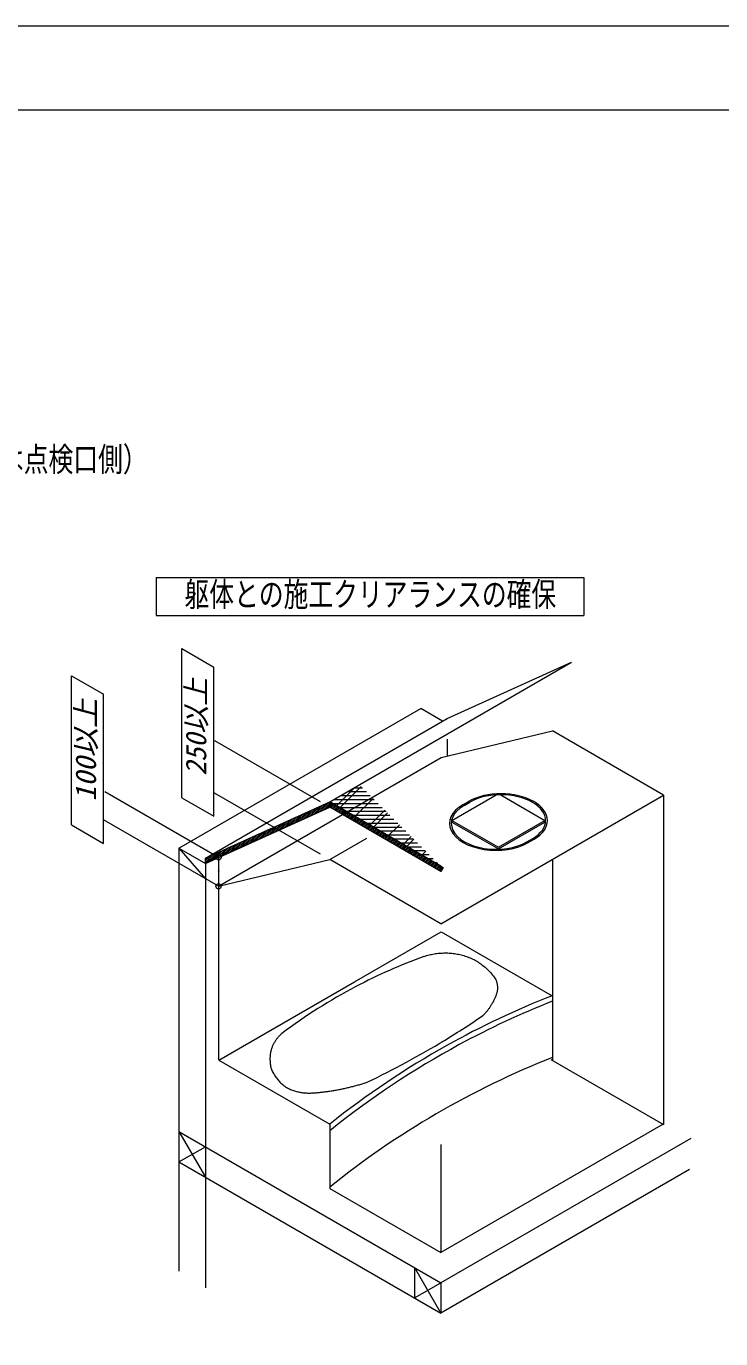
# Model space of a CAD drawing. Units: millimetres on the paper. Extents: x -305 to 305, y -152 to 152.
# Drawn here: x -169.8 to -86.9, y -7.9 to 148.5 of the extents above; entities that cross this region are included whole.
import ezdxf
from ezdxf.enums import TextEntityAlignment as Align

# ---------------------------------------------------------------- set-up
doc = ezdxf.new("R2010")
doc.units = ezdxf.units.MM
doc.linetypes.add('LONG_CHAIN', pattern=[21, 18, -1, 1, -1])
for name, color, linetype, lineweight in [('0-0_PV', 7, 'Continuous', 9), ('0-1_0', 7, 'Continuous', 9), ('0-3_図面枠', 3, 'Continuous', 9), ('0-4_DEFPOINTS', 7, 'Continuous', 9)]:
    doc.layers.add(name, color=color, linetype=linetype, lineweight=lineweight)
doc.styles.add('ＭＳ ゴシック', font='')
doc.styles.get('ＭＳ ゴシック').set_extended_font_data('MS Gothic')

# ---------------------------------------------------------------- blocks, each defined once
blk = doc.blocks.new('X1')
at = {"layer": '0-1_0'}
for p, q in [((-251.754, 204.086), (-249.557, 206.283)), ((-251.334, 203.843), (-248.791, 206.386)), ((-251.239, 205.312), (-247.717, 205.312)), ((-250.427, 205.781), (-248.186, 205.781)), ((-249.615, 206.25), (-248.655, 206.25)), ((-249.553, 202.815), (-247.386, 204.981)), ((-252.255, 204.375), (-246.78, 204.375)), ((-252.05, 204.844), (-247.248, 204.844)), ((-251.443, 203.906), (-246.311, 203.906)), ((-250.631, 203.438), (-245.842, 203.438)), ((-247.771, 201.786), (-245.981, 203.576)), ((-249.819, 202.969), (-245.373, 202.969)), ((-249.007, 202.5), (-244.905, 202.5)), ((-248.195, 202.031), (-244.436, 202.031)), ((-247.351, 201.544), (-245.65, 203.245)), ((-245.569, 200.515), (-244.245, 201.84)), ((-247.383, 201.562), (-243.967, 201.562)), ((-246.572, 201.094), (-243.498, 201.094)), ((-245.76, 200.625), (-243.03, 200.625)), ((-243.788, 199.487), (-242.84, 200.435)), ((-244.948, 200.156), (-242.561, 200.156)), ((-244.136, 199.688), (-242.092, 199.688)), ((-243.368, 199.244), (-242.508, 200.103)), ((-243.324, 199.219), (-241.623, 199.219)), ((-242.512, 198.75), (-241.155, 198.75)), ((-241.586, 198.215), (-241.103, 198.698)), ((-241.7, 198.281), (-240.686, 198.281)), ((-240.888, 197.812), (-240.217, 197.812)), ((-240.076, 197.344), (-239.748, 197.344)), ((-239.805, 197.187), (-239.698, 197.293)), ((-239.384, 196.944), (-239.367, 196.962))]:
    blk.add_line(p, q, dxfattribs=at)

msp = doc.modelspace()

# ---------------------------------------------------------------- linework, layer by layer
at = {"layer": '0-0_PV'}
for p, q in [((-154.268, 82.792), (-154.268, 78.292)), ((-154.268, 82.792), (-103.267, 82.792)), ((-103.267, 82.792), (-103.267, 78.292)), ((-154.268, 78.292), (-103.267, 78.292)), ((-151.206, 74.335), (-147.399, 72.137)), ((-151.206, 56.555), (-151.206, 74.335)), ((-147.399, 54.357), (-147.399, 72.137)), ((-133.576, 56.053), (-104.743, 72.699)), ((-119.564, 66.009), (-104.743, 72.699)), ((-164.359, 71.092), (-160.552, 68.894)), ((-164.359, 53.312), (-164.359, 71.092)), ((-160.552, 51.114), (-160.552, 68.894)), ((-151.553, 50.559), (-122.72, 67.206)), ((-148.397, 49.362), (-119.564, 66.009)), ((-120.105, 65.697), (-122.72, 67.206)), ((-120.276, 61.34), (-107.018, 64.511)), ((-93.76, 56.856), (-107.018, 64.511)), ((-134.683, 56.067), (-147.293, 63.347)), ((-119.564, 63.518), (-119.564, 61.511)), ((-146.834, 46.007), (-120.276, 61.34)), ((-146.834, 49.443), (-160.406, 57.278)), ((-151.206, 56.555), (-147.399, 54.357)), ((-134.683, 49.817), (-147.304, 57.103)), ((-120.318, 41.523), (-93.76, 56.856)), ((-118.995, 53.863), (-113.452, 57.063)), ((-93.76, 56.856), (-93.76, 17.626)), ((-137.478, 53.666), (-136.339, 54.805)), ((-137.094, 53.839), (-135.955, 54.979)), ((-136.711, 54.013), (-135.571, 55.152)), ((-136.327, 54.186), (-135.188, 55.325)), ((-135.943, 54.359), (-134.804, 55.498)), ((-135.56, 54.532), (-134.42, 55.671)), ((-135.176, 54.705), (-134.037, 55.845)), ((-134.792, 54.879), (-133.653, 56.018)), ((-134.409, 55.052), (-133.576, 55.884)), ((-134.025, 55.225), (-133.576, 55.674)), ((-133.641, 55.398), (-133.576, 55.463)), ((-120.318, 48.398), (-133.576, 56.053)), ((-133.576, 55.428), (-133.576, 56.053)), ((-133.576, 56.035), (-133.565, 56.046)), ((-133.576, 55.823), (-133.43, 55.968)), ((-133.576, 55.61), (-133.295, 55.891)), ((-120.318, 47.773), (-133.576, 55.428)), ((-133.557, 55.417), (-133.161, 55.813)), ((-133.422, 55.339), (-133.026, 55.735)), ((-133.287, 55.261), (-132.891, 55.657)), ((-133.153, 55.183), (-132.756, 55.579)), ((-133.018, 55.105), (-132.621, 55.502)), ((-132.883, 55.027), (-132.487, 55.424)), ((-132.748, 54.95), (-132.352, 55.346)), ((-132.613, 54.872), (-132.217, 55.268)), ((-132.479, 54.794), (-132.082, 55.19)), ((-132.344, 54.716), (-131.948, 55.112)), ((-132.209, 54.638), (-131.813, 55.035)), ((-132.074, 54.561), (-131.678, 54.957)), ((-131.939, 54.483), (-131.543, 54.879)), ((-131.805, 54.405), (-131.408, 54.801)), ((-117.703, 55.718), (-117.01, 56.118)), ((-117.547, 55.627), (-116.854, 56.027)), ((-164.359, 53.312), (-160.552, 51.114)), ((-146.834, 46.007), (-160.562, 53.933)), ((-140.931, 52.107), (-139.792, 53.247)), ((-140.547, 52.281), (-139.408, 53.42)), ((-140.164, 52.454), (-139.024, 53.593)), ((-139.78, 52.627), (-138.641, 53.766)), ((-139.396, 52.8), (-138.257, 53.94)), ((-139.013, 52.973), (-137.873, 54.113)), ((-138.629, 53.147), (-137.49, 54.286)), ((-138.245, 53.32), (-137.106, 54.459)), ((-137.862, 53.493), (-136.722, 54.632)), ((-131.67, 54.327), (-131.274, 54.723)), ((-131.535, 54.249), (-131.139, 54.646)), ((-131.4, 54.171), (-131.004, 54.568)), ((-131.266, 54.094), (-130.869, 54.49)), ((-131.131, 54.016), (-130.735, 54.412)), ((-130.996, 53.938), (-130.6, 54.334)), ((-130.861, 53.86), (-130.465, 54.256)), ((-130.726, 53.782), (-130.33, 54.179)), ((-130.592, 53.705), (-130.195, 54.101)), ((-130.457, 53.627), (-130.061, 54.023)), ((-130.322, 53.549), (-129.926, 53.945)), ((-130.187, 53.471), (-129.791, 53.867)), ((-130.052, 53.393), (-129.656, 53.79)), ((-129.918, 53.316), (-129.521, 53.712)), ((-129.783, 53.238), (-129.387, 53.634)), ((-129.648, 53.16), (-129.252, 53.556)), ((-129.513, 53.082), (-129.117, 53.478)), ((-129.379, 53.004), (-128.982, 53.4)), ((-129.244, 52.926), (-128.848, 53.323)), ((-129.109, 52.849), (-128.713, 53.245)), ((-118.995, 53.863), (-113.452, 50.663)), ((-118.995, 53.863), (-118.995, 53.663)), ((-118.995, 53.663), (-113.452, 50.463)), ((-113.452, 50.663), (-107.909, 53.863)), ((-113.452, 50.463), (-107.909, 53.663)), ((-144.384, 50.549), (-143.245, 51.688)), ((-144, 50.722), (-142.861, 51.861)), ((-143.617, 50.895), (-142.477, 52.034)), ((-143.233, 51.068), (-142.094, 52.208)), ((-142.849, 51.241), (-141.71, 52.381)), ((-142.466, 51.415), (-141.326, 52.554)), ((-142.082, 51.588), (-140.943, 52.727)), ((-141.698, 51.761), (-140.559, 52.9)), ((-141.315, 51.934), (-140.175, 53.074)), ((-133.576, 49.178), (-129.152, 51.732)), ((-128.974, 52.771), (-128.578, 53.167)), ((-128.839, 52.693), (-128.443, 53.089)), ((-128.705, 52.615), (-128.308, 53.011)), ((-128.57, 52.537), (-128.174, 52.934)), ((-128.435, 52.46), (-128.039, 52.856)), ((-128.3, 52.382), (-127.904, 52.778)), ((-128.166, 52.304), (-127.769, 52.7)), ((-128.031, 52.226), (-127.635, 52.622)), ((-127.896, 52.148), (-127.5, 52.544)), ((-127.761, 52.07), (-127.365, 52.467)), ((-127.626, 51.993), (-127.23, 52.389)), ((-127.492, 51.915), (-127.095, 52.311)), ((-127.357, 51.837), (-126.961, 52.233)), ((-127.222, 51.759), (-126.826, 52.155)), ((-127.087, 51.681), (-126.691, 52.078)), ((-126.952, 51.604), (-126.556, 52)), ((-126.818, 51.526), (-126.421, 51.922)), ((-126.683, 51.448), (-126.287, 51.844)), ((-126.548, 51.37), (-126.152, 51.766)), ((-126.413, 51.292), (-126.017, 51.688)), ((-110.05, 51.299), (-109.357, 51.699)), ((-151.553, 50.559), (-148.397, 46.909)), ((-151.553, 50.559), (-151.553, 0.14)), ((-147.837, 48.99), (-146.698, 50.129)), ((-147.453, 49.163), (-146.314, 50.302)), ((-147.07, 49.336), (-145.93, 50.476)), ((-146.686, 49.509), (-145.547, 50.649)), ((-146.302, 49.683), (-145.163, 50.822)), ((-145.919, 49.856), (-144.779, 50.995)), ((-145.535, 50.029), (-144.396, 51.168)), ((-145.151, 50.202), (-144.012, 51.342)), ((-144.768, 50.375), (-143.628, 51.515)), ((-126.279, 51.214), (-125.882, 51.611)), ((-126.144, 51.137), (-125.748, 51.533)), ((-126.009, 51.059), (-125.613, 51.455)), ((-125.874, 50.981), (-125.478, 51.377)), ((-125.739, 50.903), (-125.343, 51.299)), ((-125.605, 50.825), (-125.208, 51.222)), ((-125.47, 50.748), (-125.074, 51.144)), ((-125.335, 50.67), (-124.939, 51.066)), ((-125.2, 50.592), (-124.804, 50.988)), ((-125.066, 50.514), (-124.669, 50.91)), ((-124.931, 50.436), (-124.534, 50.833)), ((-124.796, 50.358), (-124.4, 50.755)), ((-124.661, 50.281), (-124.265, 50.677)), ((-124.526, 50.203), (-124.13, 50.599)), ((-124.392, 50.125), (-123.995, 50.521)), ((-124.257, 50.047), (-123.861, 50.443)), ((-124.122, 49.969), (-123.726, 50.366)), ((-123.987, 49.892), (-123.591, 50.288)), ((-123.852, 49.814), (-123.456, 50.21)), ((-123.718, 49.736), (-123.321, 50.132)), ((-109.894, 51.209), (-109.201, 51.609)), ((-148.397, 48.851), (-147.465, 49.783)), ((-148.397, 49.062), (-147.849, 49.61)), ((-148.397, 49.272), (-148.232, 49.436)), ((-148.397, 48.737), (-148.397, -1.869)), ((-148.221, 48.817), (-147.081, 49.956)), ((-146.834, 46.007), (-133.576, 49.178)), ((-120.318, 41.523), (-133.576, 49.178)), ((-123.583, 49.658), (-123.187, 50.054)), ((-123.448, 49.58), (-123.052, 49.977)), ((-123.313, 49.502), (-122.917, 49.899)), ((-123.179, 49.425), (-122.782, 49.821)), ((-123.044, 49.347), (-122.648, 49.743)), ((-122.909, 49.269), (-122.513, 49.665)), ((-122.774, 49.191), (-122.378, 49.587)), ((-122.639, 49.113), (-122.243, 49.51)), ((-122.505, 49.036), (-122.108, 49.432)), ((-122.37, 48.958), (-121.974, 49.354)), ((-122.235, 48.88), (-121.839, 49.276)), ((-122.1, 48.802), (-121.704, 49.198)), ((-121.965, 48.724), (-121.569, 49.121)), ((-121.831, 48.646), (-121.434, 49.043)), ((-121.696, 48.569), (-121.3, 48.965)), ((-121.561, 48.491), (-121.165, 48.887)), ((-121.426, 48.413), (-121.03, 48.809)), ((-121.292, 48.335), (-120.895, 48.731)), ((-121.157, 48.257), (-120.761, 48.654)), ((-121.022, 48.18), (-120.626, 48.576)), ((-120.887, 48.102), (-120.491, 48.498)), ((-107.018, 49.202), (-107.018, 27.628)), ((-120.752, 48.024), (-120.356, 48.42)), ((-120.618, 47.946), (-120.221, 48.342)), ((-120.483, 47.868), (-120.087, 48.265)), ((-120.348, 47.79), (-120.252, 47.886)), ((-146.834, 46.007), (-146.834, 25.305)), ((-130.633, 34.61), (-120.276, 40.59)), ((-120.276, 40.59), (-107.059, 32.959)), ((-146.793, 25.281), (-130.633, 34.61)), ((-132.211, 32.169), (-132.209, 32.17)), ((-107.018, 27.628), (-107.018, 25.281)), ((-146.793, 25.281), (-133.576, 17.65)), ((-107.184, 25.376), (-93.76, 17.626)), ((-133.576, 17.65), (-133.576, 9.995)), ((-93.801, 17.65), (-120.318, 2.341)), ((-151.553, 16.766), (-148.397, 11.335)), ((-151.553, 16.766), (-120.318, -1.268)), ((-90.518, 15.937), (-120.318, -1.268)), ((-151.553, 13.157), (-148.397, 14.944)), ((-120.318, 15.219), (-120.318, 2.341)), ((-151.553, 13.157), (-120.318, -4.876)), ((-90.676, 12.237), (-120.318, -4.876)), ((-133.576, 9.995), (-120.318, 2.341)), ((-123.474, 0.555), (-123.474, -3.054)), ((-123.474, 0.555), (-120.318, -4.876)), ((-123.474, -3.054), (-120.318, -1.268)), ((-120.318, -1.268), (-120.318, -4.876))]:
    msp.add_line(p, q, dxfattribs=at)
at = {"layer": '0-0_PV', "linetype": 'LONG_CHAIN'}
msp.add_line((-146.834, 49.443), (-146.834, 46.007), dxfattribs=at)
at = {"layer": '0-0_PV'}
for points in [[(-113.452, 57.063), (-107.909, 53.863), (-107.909, 53.663)], [(-151.553, 50.559), (-148.397, 48.737), (-133.576, 55.428)], [(-148.397, 48.737), (-148.397, 49.362), (-133.576, 56.053)], [(-122.345, 37.645), (-122.192, 37.693), (-122.038, 37.739), (-121.884, 37.781), (-121.728, 37.821), (-121.572, 37.857), (-121.415, 37.891), (-121.257, 37.922), (-121.099, 37.95), (-120.94, 37.974), (-120.781, 37.996), (-120.621, 38.014), (-120.46, 38.03), (-120.3, 38.042), (-120.139, 38.051), (-119.978, 38.057), (-119.816, 38.06), (-119.654, 38.059), (-119.493, 38.055), (-119.331, 38.047), (-119.17, 38.037), (-119.008, 38.022), (-118.847, 38.005), (-118.686, 37.984), (-118.525, 37.96), (-118.365, 37.932), (-118.206, 37.901), (-118.048, 37.866), (-117.89, 37.828), (-117.733, 37.787), (-117.577, 37.742), (-117.422, 37.694), (-117.268, 37.643), (-117.116, 37.588), (-116.965, 37.53), (-116.816, 37.468), (-116.668, 37.403), (-116.522, 37.334), (-116.377, 37.262), (-116.235, 37.187)], [(-116.235, 37.187), (-116.094, 37.108), (-115.955, 37.026), (-115.819, 36.94), (-115.685, 36.851), (-115.553, 36.758), (-115.423, 36.662), (-115.296, 36.564), (-115.171, 36.462), (-115.048, 36.357), (-114.928, 36.249), (-114.811, 36.139), (-114.696, 36.026), (-114.583, 35.91), (-114.473, 35.793), (-114.365, 35.673), (-114.26, 35.55), (-114.158, 35.426), (-114.058, 35.3), (-113.961, 35.172), (-113.867, 35.042), (-113.775, 34.911)], [(-113.775, 34.911), (-113.745, 34.836), (-113.717, 34.761), (-113.691, 34.685), (-113.667, 34.608), (-113.646, 34.531), (-113.626, 34.452), (-113.61, 34.374), (-113.596, 34.295), (-113.584, 34.215), (-113.576, 34.136), (-113.57, 34.057), (-113.567, 33.977), (-113.567, 33.898), (-113.57, 33.819), (-113.575, 33.74), (-113.583, 33.661), (-113.594, 33.582), (-113.606, 33.503), (-113.621, 33.425), (-113.639, 33.346), (-113.658, 33.268), (-113.679, 33.19), (-113.703, 33.113), (-113.728, 33.036), (-113.755, 32.959), (-113.783, 32.882), (-113.813, 32.806), (-113.845, 32.73), (-113.878, 32.654), (-113.912, 32.579), (-113.948, 32.505), (-113.984, 32.431), (-114.022, 32.357), (-114.06, 32.284), (-114.1, 32.211), (-114.14, 32.139), (-114.181, 32.067), (-114.222, 31.997), (-114.264, 31.926)], [(-114.264, 31.926), (-114.307, 31.856), (-114.35, 31.787), (-114.393, 31.719), (-114.437, 31.651), (-114.482, 31.584), (-114.527, 31.517), (-114.573, 31.451), (-114.62, 31.386), (-114.667, 31.322), (-114.715, 31.258), (-114.764, 31.195), (-114.813, 31.132), (-114.863, 31.071), (-114.914, 31.01), (-114.966, 30.949), (-115.019, 30.89), (-115.072, 30.831), (-115.127, 30.773), (-115.182, 30.716), (-115.238, 30.659), (-115.296, 30.604), (-115.296, 30.604)], [(-139.3, 28.451), (-139.367, 28.389), (-139.433, 28.326), (-139.498, 28.262), (-139.562, 28.197), (-139.624, 28.13), (-139.686, 28.062), (-139.746, 27.993), (-139.805, 27.922), (-139.863, 27.851), (-139.919, 27.778), (-139.973, 27.704), (-140.026, 27.629), (-140.078, 27.553), (-140.127, 27.475), (-140.175, 27.397), (-140.221, 27.318), (-140.265, 27.237), (-140.308, 27.156), (-140.348, 27.074), (-140.386, 26.991), (-140.422, 26.907), (-140.455, 26.822), (-140.487, 26.736), (-140.516, 26.649), (-140.543, 26.561), (-140.567, 26.473), (-140.59, 26.384), (-140.61, 26.295), (-140.628, 26.205), (-140.644, 26.114), (-140.658, 26.023), (-140.669, 25.932), (-140.679, 25.84), (-140.687, 25.748), (-140.693, 25.656), (-140.697, 25.563), (-140.699, 25.471), (-140.699, 25.378), (-140.697, 25.286)], [(-140.697, 25.286), (-140.693, 25.194), (-140.688, 25.101), (-140.681, 25.009), (-140.672, 24.917), (-140.662, 24.826), (-140.65, 24.734), (-140.636, 24.643), (-140.621, 24.553), (-140.604, 24.463), (-140.585, 24.374), (-140.565, 24.285)], [(-140.565, 24.285), (-140.514, 24.168), (-140.459, 24.052), (-140.403, 23.937), (-140.343, 23.822), (-140.282, 23.709), (-140.217, 23.597), (-140.15, 23.486), (-140.081, 23.377), (-140.009, 23.269), (-139.934, 23.164), (-139.857, 23.06), (-139.777, 22.959), (-139.694, 22.86), (-139.609, 22.764), (-139.521, 22.67), (-139.43, 22.579), (-139.337, 22.492), (-139.241, 22.407), (-139.142, 22.326), (-139.04, 22.249), (-138.936, 22.175), (-138.829, 22.104), (-138.719, 22.037), (-138.608, 21.974), (-138.494, 21.914), (-138.378, 21.857), (-138.26, 21.803), (-138.14, 21.753), (-138.019, 21.706), (-137.896, 21.663), (-137.772, 21.622), (-137.646, 21.585), (-137.519, 21.55), (-137.391, 21.519), (-137.263, 21.491), (-137.133, 21.465), (-137.003, 21.443), (-136.872, 21.423), (-136.741, 21.407)], [(-135.308, 21.397), (-135.181, 21.407), (-135.055, 21.418), (-134.929, 21.43), (-134.802, 21.442), (-134.676, 21.455), (-134.55, 21.469), (-134.424, 21.483), (-134.298, 21.498), (-134.172, 21.513), (-134.046, 21.529), (-133.921, 21.546), (-133.795, 21.563), (-133.669, 21.581), (-133.544, 21.599), (-133.418, 21.618), (-133.293, 21.637), (-133.168, 21.658), (-133.042, 21.678), (-132.917, 21.7), (-132.792, 21.722), (-132.667, 21.744), (-132.543, 21.768), (-132.418, 21.791), (-132.293, 21.816), (-132.169, 21.841), (-132.045, 21.866), (-131.921, 21.893), (-131.797, 21.919), (-131.673, 21.947), (-131.549, 21.975), (-131.425, 22.003), (-131.302, 22.033), (-131.178, 22.063), (-131.055, 22.093), (-130.932, 22.124), (-130.809, 22.156), (-130.687, 22.188), (-130.564, 22.22), (-130.442, 22.254)], [(-130.442, 22.254), (-130.319, 22.288), (-130.197, 22.322), (-130.075, 22.357), (-129.954, 22.393), (-129.832, 22.429), (-129.711, 22.466), (-129.59, 22.504), (-129.469, 22.542), (-129.348, 22.58), (-129.227, 22.619), (-129.107, 22.659)], [(-136.741, 21.407), (-136.61, 21.393), (-136.478, 21.381), (-136.346, 21.373), (-136.215, 21.367), (-136.084, 21.364), (-135.953, 21.363), (-135.822, 21.365), (-135.692, 21.369), (-135.563, 21.376), (-135.435, 21.385), (-135.308, 21.397)]]:
    msp.add_lwpolyline(points, dxfattribs=at)
for points in [[(-133.576, 55.428), (-148.397, 48.737), (-148.397, 49.362), (-133.576, 56.053)], [(-120.318, 47.773), (-133.576, 55.428), (-133.576, 56.053), (-120.047, 48.242)]]:
    msp.add_lwpolyline(points, close=True, dxfattribs=at)
for centre, radius in [((-146.834, 49.443), 0.312), ((-146.814, 47.823), 0.0312), ((-146.834, 46.007), 0.312)]:
    msp.add_circle(centre, radius, dxfattribs=at)
for centre, radius, start, end in [((-99.465, -24.782), 66.487, 110.12844, 117.78333), ((-99.465, -24.782), 66.487, 117.78333, 126.80862), ((-69.605, -62.533), 102.575, 111.41653, 119.16091), ((-69.605, -62.533), 101.95, 111.52934, 118.42231), ((-173.586, 115.961), 103.362, 301.09323, 304.32905), ((-69.605, -62.533), 101.95, 118.42231, 128.86425), ((-69.605, -62.533), 102.575, 119.16091, 128.58347), ((-173.586, 115.961), 103.362, 295.48815, 301.29969), ((-69.605, -69.243), 101.95, 111.52934, 128.86425)]:
    msp.add_arc(centre, radius, start, end, dxfattribs=at)
for centre, major_axis, start_param, end_param in [((-113.106, 53.863), (-5.496, 0.044), 2.3654787, 5.5070713), ((-113.106, 53.863), (-5.276, 0.042), 2.3654787, 5.5070713), ((-113.798, 53.463), (-5.496, 0.044), 5.5070713, 8.648664), ((-113.798, 53.463), (-5.276, 0.042), 5.5070713, 8.648664)]:
    msp.add_ellipse(centre, major_axis=major_axis, ratio=0.5773, start_param=start_param, end_param=end_param, dxfattribs=at)
at = {"layer": '0-3_図面枠'}
msp.add_lwpolyline([(-291.017, -138.498), (108.983, -138.498), (108.983, 138.502), (-291.017, 138.502)], close=True, dxfattribs=at)
at = {"layer": '0-4_DEFPOINTS'}
msp.add_line((118.983, 148.502), (-301.017, 148.502), dxfattribs=at)

# ---------------------------------------------------------------- block references
at = {"layer": '0-0_PV'}
msp.add_blockref('X1', (118.983, -148.498), dxfattribs=at)

# ---------------------------------------------------------------- texts
at = {"layer": '0-0_PV', "style": 'ＭＳ ゴシック', "width": 0.75}
for s, p in [('換気扇と開口なしのみの対応となります。（換気扇は点検口側）', (-240.994, 94.582)), ('\u3000躯体との施工クリアランスの確保\u3000', (-153.851, 78.487))]:
    msp.add_text(s, height=2.889, dxfattribs=at).set_placement(p, align=Align.BOTTOM_LEFT)
at = {"layer": '0-0_PV', "style": 'ＭＳ ゴシック', "oblique": 15}
msp.add_text('\u3000250以上\u3000', height=2.444, rotation=90, dxfattribs=at).set_placement((-147.563, 55.844), align=Align.BOTTOM_LEFT)
at = {"layer": '0-0_PV', "style": 'ＭＳ ゴシック', "oblique": 15, "width": 1.05}
msp.add_text('\u3000100以上\u3000', height=2.444, rotation=90, dxfattribs=at).set_placement((-160.715, 52.628), align=Align.BOTTOM_LEFT)

doc.saveas('drawing.dxf')
